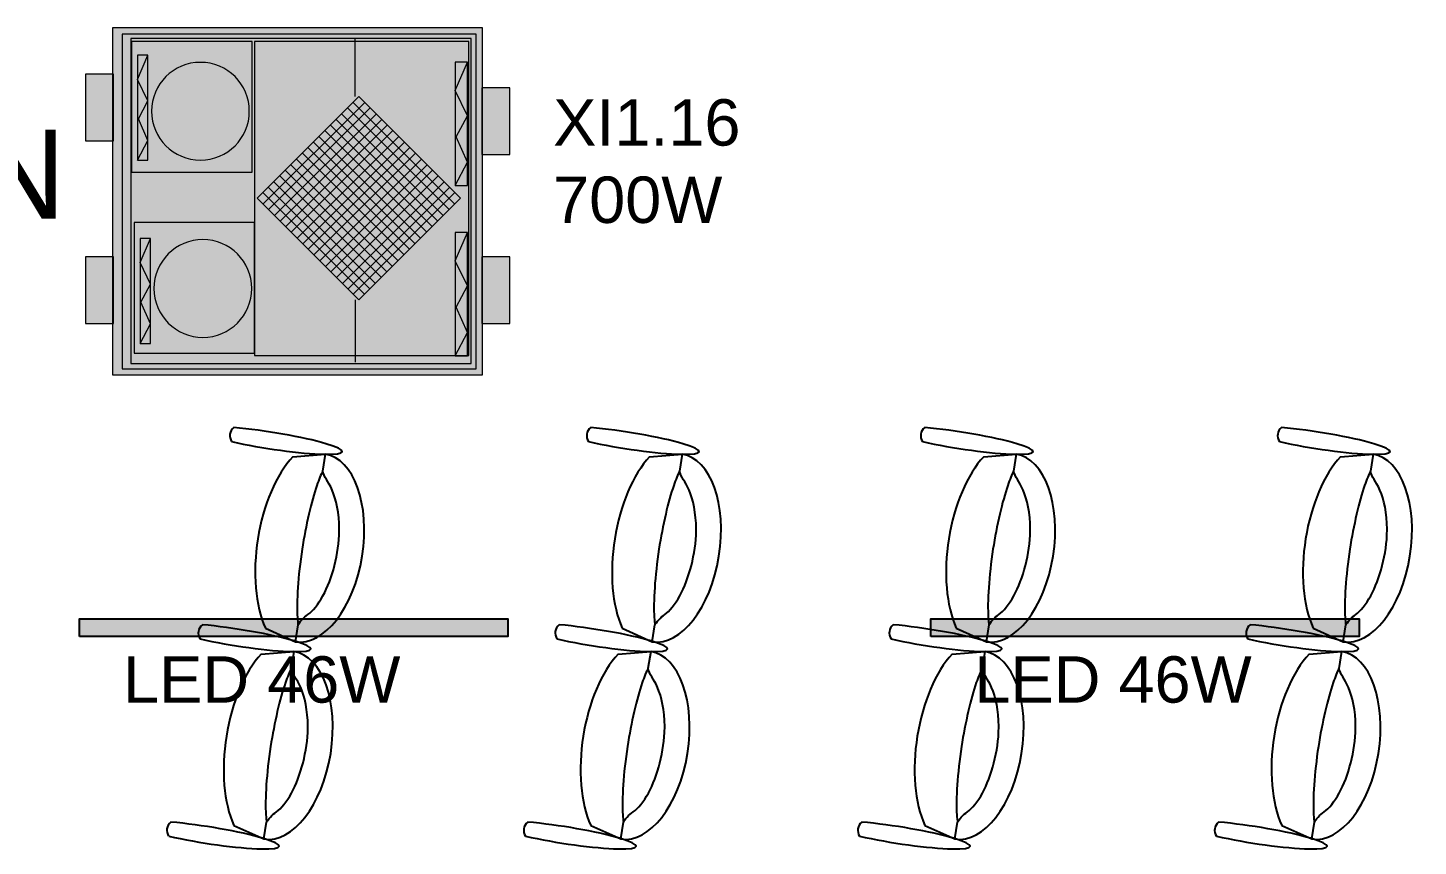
# Model space of a CAD drawing. Header units: metres. Extents: x -11 to 85, y -301 to 135.
# Drawn here: x 29.922 to 33.818, y -186.223 to -183.929 of the extents above; entities that cross this region are included whole.
import ezdxf

# ---------------------------------------------------------------- set-up
doc = ezdxf.new("R2010")
doc.units = ezdxf.units.M
doc.header["$LTSCALE"] = 0.036
for name, color, linetype in [('arxitek isogeio', 252, 'Continuous'), ('electext', 20, 'Continuous'), ('Epipla', 252, 'Continuous'), ('hatch color', 252, 'Continuous'), ('HLEK_FL001_SYMBOLS', 230, 'Continuous'), ('SYMBOLA', 160, 'Continuous')]:
    doc.layers.add(name, color=color, linetype=linetype)
doc.layers.add('fan enallaktis', color=162, linetype='Continuous', lineweight=0)
doc.layers.add('fan enallaktis hatch', color=141, linetype='Continuous', lineweight=0)
doc.styles.add('COMU-N', font='arial.ttf')
doc.styles.get("Standard").update_dxf_attribs({"font": 'arial.ttf'})

# ---------------------------------------------------------------- blocks, each defined once
blk = doc.blocks.new('A$C4C174ED7')
at = {"layer": 'Epipla'}
for p, q in [((10.6743, 3.0497), (10.7655, 3.0566)), ((10.7655, 3.0566), (10.758, 3.0092)), ((11.6743, 3.0497), (11.7655, 3.0566)), ((11.7655, 3.0566), (11.758, 3.0092)), ((12.6104, 3.0497), (12.7017, 3.0566)), ((12.7017, 3.0566), (12.6941, 3.0092)), ((13.6104, 3.0497), (13.7017, 3.0566)), ((13.7017, 3.0566), (13.6941, 3.0092)), ((10.6817, 2.5313), (10.6892, 2.5782)), ((11.6817, 2.5313), (11.6892, 2.5782)), ((12.6179, 2.5313), (12.6254, 2.5782)), ((13.6179, 2.5313), (13.6254, 2.5782)), ((10.5976, 2.569), (10.6817, 2.5313)), ((11.5976, 2.569), (11.6817, 2.5313)), ((12.5337, 2.569), (12.6179, 2.5313)), ((13.5337, 2.569), (13.6179, 2.5313)), ((10.5861, 2.4967), (10.6773, 2.5036)), ((10.6773, 2.5036), (10.6697, 2.4562)), ((11.5861, 2.4967), (11.6773, 2.5036)), ((11.6773, 2.5036), (11.6697, 2.4562)), ((12.5222, 2.4967), (12.6135, 2.5036)), ((12.6135, 2.5036), (12.6059, 2.4562)), ((13.5222, 2.4967), (13.6135, 2.5036)), ((13.6135, 2.5036), (13.6059, 2.4562)), ((10.5094, 2.016), (10.5935, 1.9783)), ((10.5935, 1.9783), (10.601, 2.0252)), ((11.5094, 2.016), (11.5935, 1.9783)), ((11.5935, 1.9783), (11.601, 2.0252)), ((12.4455, 2.016), (12.5297, 1.9783)), ((12.5297, 1.9783), (12.5371, 2.0252)), ((13.4455, 2.016), (13.5297, 1.9783)), ((13.5297, 1.9783), (13.5371, 2.0252))]:
    blk.add_line(p, q, dxfattribs=at)
for points in [[(10.5091, 3.1317, 0.397593), (10.503, 3.0922)], [(11.5091, 3.1317, 0.397593), (11.503, 3.0922)], [(12.4453, 3.1317, 0.397593), (12.4391, 3.0922)], [(13.4453, 3.1317, 0.397593), (13.4391, 3.0922)], [(10.4209, 2.5787, 0.397593), (10.4147, 2.5392)], [(11.4209, 2.5787, 0.397593), (11.4147, 2.5392)], [(12.357, 2.5787, 0.397593), (12.3509, 2.5392)], [(13.357, 2.5787, 0.397593), (13.3509, 2.5392)], [(10.3327, 2.0257, 0.397593), (10.3265, 1.9862)], [(11.3327, 2.0257, 0.397593), (11.3265, 1.9862)], [(12.2688, 2.0257, 0.397593), (12.2627, 1.9862)], [(13.2688, 2.0257, 0.397593), (13.2627, 1.9862)]]:
    blk.add_lwpolyline(points, format="xyb", dxfattribs=at)
for centre, major_axis, ratio, start_param, end_param in [((10.6101, 3.0956), (-0.2028, 0.0318), 0.113529, 1.031877, 5.251545), ((11.6101, 3.0956), (-0.2028, 0.0318), 0.113529, 1.031877, 5.251545), ((12.5463, 3.0956), (-0.2028, 0.0318), 0.113529, 1.031877, 5.251545), ((13.5463, 3.0956), (-0.2028, 0.0318), 0.113529, 1.031877, 5.251545), ((10.7236, 2.794), (0.0463, 0.2995), 0.493003, 0.628379, 2.49343), ((10.7236, 2.794), (0.0419, 0.2627), 0.552275, 3.141593, 6.283185), ((11.7236, 2.794), (0.0463, 0.2995), 0.493003, 0.628379, 2.49343), ((11.7236, 2.794), (0.0419, 0.2627), 0.552275, 3.141593, 6.283185), ((12.6598, 2.794), (0.0463, 0.2995), 0.493003, 0.628379, 2.49343), ((12.6598, 2.794), (0.0419, 0.2627), 0.552275, 3.141593, 6.283185), ((13.6598, 2.794), (0.0463, 0.2995), 0.493003, 0.628379, 2.49343), ((13.6598, 2.794), (0.0419, 0.2627), 0.552275, 3.141593, 6.283185), ((10.5219, 2.5426), (-0.2028, 0.0318), 0.113529, 1.031877, 5.251545), ((11.5219, 2.5426), (-0.2028, 0.0318), 0.113529, 1.031877, 5.251545), ((12.4581, 2.5426), (-0.2028, 0.0318), 0.113529, 1.031877, 5.251545), ((13.4581, 2.5426), (-0.2028, 0.0318), 0.113529, 1.031877, 5.251545), ((10.6354, 2.241), (0.0463, 0.2995), 0.493003, 0.628379, 2.49343), ((10.6354, 2.241), (0.0419, 0.2627), 0.552275, 3.141593, 6.283185), ((11.6354, 2.241), (0.0463, 0.2995), 0.493003, 0.628379, 2.49343), ((11.6354, 2.241), (0.0419, 0.2627), 0.552275, 3.141593, 6.283185), ((12.5716, 2.241), (0.0463, 0.2995), 0.493003, 0.628379, 2.49343), ((12.5716, 2.241), (0.0419, 0.2627), 0.552275, 3.141593, 6.283185), ((13.5716, 2.241), (0.0463, 0.2995), 0.493003, 0.628379, 2.49343), ((13.5716, 2.241), (0.0419, 0.2627), 0.552275, 3.141593, 6.283185), ((10.4337, 1.9896), (-0.2028, 0.0318), 0.113529, 1.031877, 5.251545), ((11.4337, 1.9896), (-0.2028, 0.0318), 0.113529, 1.031877, 5.251545), ((12.3698, 1.9896), (-0.2028, 0.0318), 0.113529, 1.031877, 5.251545), ((13.3698, 1.9896), (-0.2028, 0.0318), 0.113529, 1.031877, 5.251545)]:
    blk.add_ellipse(centre, major_axis=major_axis, ratio=ratio, start_param=start_param, end_param=end_param, dxfattribs=at)
for points, knots in [([(10.758, 3.0092), (10.7534, 3.0001), (10.7475, 2.9863), (10.7265, 2.9247), (10.7108, 2.8576), (10.689, 2.7162), (10.6843, 2.6421), (10.6876, 2.5911), (10.6884, 2.5841), (10.6893, 2.5786)], [0.506584, 0.506584, 0.506584, 0.506584, 0.805592, 0.805592, 1.599086, 1.599086, 2.473163, 2.473163, 2.635992, 2.635992, 2.635992, 2.635992]), ([(10.6893, 2.5786), (10.6893, 2.5786), (10.7003, 2.5961), (10.724, 2.6118), (10.7398, 2.628), (10.7807, 2.6953), (10.8013, 2.7658), (10.8065, 2.8749), (10.7994, 2.9171), (10.778, 2.9756), (10.7659, 2.9858), (10.758, 3.0092), (10.758, 3.0092), (10.758, 3.0092)], [3.141593, 3.141593, 3.141593, 3.141593, 3.601272, 3.601272, 4.06095, 4.06095, 4.924473, 4.924473, 5.526258, 5.526258, 6.140896, 6.140896, 6.283185, 6.283185, 6.283185, 6.283185]), ([(11.758, 3.0092), (11.7534, 3.0001), (11.7475, 2.9863), (11.7265, 2.9247), (11.7108, 2.8576), (11.689, 2.7162), (11.6843, 2.6421), (11.6876, 2.5911), (11.6884, 2.5841), (11.6893, 2.5786)], [0.506584, 0.506584, 0.506584, 0.506584, 0.805592, 0.805592, 1.599086, 1.599086, 2.473163, 2.473163, 2.635992, 2.635992, 2.635992, 2.635992]), ([(11.6893, 2.5786), (11.6893, 2.5786), (11.7003, 2.5961), (11.724, 2.6118), (11.7398, 2.628), (11.7807, 2.6953), (11.8013, 2.7658), (11.8065, 2.8749), (11.7994, 2.9171), (11.778, 2.9756), (11.7659, 2.9858), (11.758, 3.0092), (11.758, 3.0092), (11.758, 3.0092)], [3.141593, 3.141593, 3.141593, 3.141593, 3.601272, 3.601272, 4.06095, 4.06095, 4.924473, 4.924473, 5.526258, 5.526258, 6.140896, 6.140896, 6.283185, 6.283185, 6.283185, 6.283185]), ([(12.6941, 3.0092), (12.6896, 3.0001), (12.6837, 2.9863), (12.6626, 2.9247), (12.6469, 2.8576), (12.6251, 2.7162), (12.6204, 2.6421), (12.6238, 2.5911), (12.6246, 2.5841), (12.6254, 2.5786)], [0.506584, 0.506584, 0.506584, 0.506584, 0.805592, 0.805592, 1.599086, 1.599086, 2.473163, 2.473163, 2.635992, 2.635992, 2.635992, 2.635992]), ([(12.6254, 2.5786), (12.6254, 2.5786), (12.6365, 2.5961), (12.6601, 2.6118), (12.676, 2.628), (12.7168, 2.6953), (12.7375, 2.7658), (12.7427, 2.8749), (12.7355, 2.9171), (12.7141, 2.9756), (12.702, 2.9858), (12.6941, 3.0092), (12.6941, 3.0092), (12.6941, 3.0092)], [3.141593, 3.141593, 3.141593, 3.141593, 3.601272, 3.601272, 4.06095, 4.06095, 4.924473, 4.924473, 5.526258, 5.526258, 6.140896, 6.140896, 6.283185, 6.283185, 6.283185, 6.283185]), ([(13.6941, 3.0092), (13.6896, 3.0001), (13.6837, 2.9863), (13.6626, 2.9247), (13.6469, 2.8576), (13.6251, 2.7162), (13.6204, 2.6421), (13.6238, 2.5911), (13.6246, 2.5841), (13.6254, 2.5786)], [0.506584, 0.506584, 0.506584, 0.506584, 0.805592, 0.805592, 1.599086, 1.599086, 2.473163, 2.473163, 2.635992, 2.635992, 2.635992, 2.635992]), ([(13.6254, 2.5786), (13.6254, 2.5786), (13.6365, 2.5961), (13.6601, 2.6118), (13.676, 2.628), (13.7168, 2.6953), (13.7375, 2.7658), (13.7427, 2.8749), (13.7355, 2.9171), (13.7141, 2.9756), (13.702, 2.9858), (13.6941, 3.0092), (13.6941, 3.0092), (13.6941, 3.0092)], [3.141593, 3.141593, 3.141593, 3.141593, 3.601272, 3.601272, 4.06095, 4.06095, 4.924473, 4.924473, 5.526258, 5.526258, 6.140896, 6.140896, 6.283185, 6.283185, 6.283185, 6.283185]), ([(10.6697, 2.4562), (10.6652, 2.4471), (10.6593, 2.4333), (10.6382, 2.3717), (10.6225, 2.3046), (10.6007, 2.1632), (10.596, 2.0891), (10.5994, 2.0381), (10.6002, 2.0311), (10.6011, 2.0256)], [0.506584, 0.506584, 0.506584, 0.506584, 0.805592, 0.805592, 1.599086, 1.599086, 2.473163, 2.473163, 2.635992, 2.635992, 2.635992, 2.635992]), ([(10.6011, 2.0256), (10.6011, 2.0256), (10.6121, 2.0431), (10.6357, 2.0588), (10.6516, 2.075), (10.6925, 2.1422), (10.7131, 2.2128), (10.7183, 2.3219), (10.7111, 2.364), (10.6897, 2.4226), (10.6777, 2.4328), (10.6697, 2.4562), (10.6697, 2.4562), (10.6697, 2.4562)], [3.141593, 3.141593, 3.141593, 3.141593, 3.601272, 3.601272, 4.06095, 4.06095, 4.924473, 4.924473, 5.526258, 5.526258, 6.140896, 6.140896, 6.283185, 6.283185, 6.283185, 6.283185]), ([(11.6697, 2.4562), (11.6652, 2.4471), (11.6593, 2.4333), (11.6382, 2.3717), (11.6225, 2.3046), (11.6007, 2.1632), (11.596, 2.0891), (11.5994, 2.0381), (11.6002, 2.0311), (11.6011, 2.0256)], [0.506584, 0.506584, 0.506584, 0.506584, 0.805592, 0.805592, 1.599086, 1.599086, 2.473163, 2.473163, 2.635992, 2.635992, 2.635992, 2.635992]), ([(11.6011, 2.0256), (11.6011, 2.0256), (11.6121, 2.0431), (11.6357, 2.0588), (11.6516, 2.075), (11.6925, 2.1422), (11.7131, 2.2128), (11.7183, 2.3219), (11.7111, 2.364), (11.6897, 2.4226), (11.6777, 2.4328), (11.6697, 2.4562), (11.6697, 2.4562), (11.6697, 2.4562)], [3.141593, 3.141593, 3.141593, 3.141593, 3.601272, 3.601272, 4.06095, 4.06095, 4.924473, 4.924473, 5.526258, 5.526258, 6.140896, 6.140896, 6.283185, 6.283185, 6.283185, 6.283185]), ([(12.6059, 2.4562), (12.6013, 2.4471), (12.5955, 2.4333), (12.5744, 2.3717), (12.5587, 2.3046), (12.5369, 2.1632), (12.5322, 2.0891), (12.5356, 2.0381), (12.5364, 2.0311), (12.5372, 2.0256)], [0.506584, 0.506584, 0.506584, 0.506584, 0.805592, 0.805592, 1.599086, 1.599086, 2.473163, 2.473163, 2.635992, 2.635992, 2.635992, 2.635992]), ([(12.5372, 2.0256), (12.5372, 2.0256), (12.5483, 2.0431), (12.5719, 2.0588), (12.5878, 2.075), (12.6286, 2.1422), (12.6493, 2.2128), (12.6545, 2.3219), (12.6473, 2.364), (12.6259, 2.4226), (12.6138, 2.4328), (12.6059, 2.4562), (12.6059, 2.4562), (12.6059, 2.4562)], [3.141593, 3.141593, 3.141593, 3.141593, 3.601272, 3.601272, 4.06095, 4.06095, 4.924473, 4.924473, 5.526258, 5.526258, 6.140896, 6.140896, 6.283185, 6.283185, 6.283185, 6.283185]), ([(13.6059, 2.4562), (13.6013, 2.4471), (13.5955, 2.4333), (13.5744, 2.3717), (13.5587, 2.3046), (13.5369, 2.1632), (13.5322, 2.0891), (13.5356, 2.0381), (13.5364, 2.0311), (13.5372, 2.0256)], [0.506584, 0.506584, 0.506584, 0.506584, 0.805592, 0.805592, 1.599086, 1.599086, 2.473163, 2.473163, 2.635992, 2.635992, 2.635992, 2.635992]), ([(13.5372, 2.0256), (13.5372, 2.0256), (13.5483, 2.0431), (13.5719, 2.0588), (13.5878, 2.075), (13.6286, 2.1422), (13.6493, 2.2128), (13.6545, 2.3219), (13.6473, 2.364), (13.6259, 2.4226), (13.6138, 2.4328), (13.6059, 2.4562), (13.6059, 2.4562), (13.6059, 2.4562)], [3.141593, 3.141593, 3.141593, 3.141593, 3.601272, 3.601272, 4.06095, 4.06095, 4.924473, 4.924473, 5.526258, 5.526258, 6.140896, 6.140896, 6.283185, 6.283185, 6.283185, 6.283185])]:
    blk.add_open_spline(points, degree=3, knots=knots, dxfattribs=at)
blk = doc.blocks.new('lampes fthorismou 120')
at = {"layer": 'hatch color'}
blk.add_hatch(color=181, dxfattribs=at).paths.add_polyline_path([(84.1811, -99.2639), (84.1811, -99.2139), (85.3811, -99.2139), (85.3811, -99.2639)])
at = {"layer": 'HLEK_FL001_SYMBOLS'}
blk.add_lwpolyline([(84.1811, -99.2639), (84.1811, -99.2139), (85.3811, -99.2139), (85.3811, -99.2639)], close=True, dxfattribs=at)
blk = doc.blocks.new('gY1_a36')
at = {"layer": 'SYMBOLA', "color": 0}
blk.add_solid([(0.15, 0.075), (0.15, -0.075), (0, 0)], dxfattribs=at)
blk = doc.blocks.new('gY1_a40')
at = {"layer": 'SYMBOLA'}
for points in [[(0.15, 0.075), (0.15, -0.075), (0, 0)], [(0.0099, 0), (0.3099, 0.075), (0.2849, 0)], [(0.3099, -0.075), (0.2849, 0), (0.0099, 0)]]:
    blk.add_solid(points, dxfattribs=at)
blk = doc.blocks.new('fan enallaktis')
at = {"layer": 'fan enallaktis hatch'}
for points in [[(-1.2878, 0.0641), (-0.0609, 0.0641), (-0.0609, 1.2155), (-1.2878, 1.2155), (-1.2878, 1.0449), (-1.2842, 1.0449), (-1.2842, 0.824), (-1.2878, 0.824)], [(-1.2878, 0.439), (-1.2842, 0.439), (-1.2842, 0.2181), (-1.2878, 0.2181), (-1.2878, 0.0641), (-0.0609, 0.0641), (-0.0609, 1.2155), (-1.2878, 1.2155)], [(-1.2878, 0.0641), (-0.0609, 0.0641), (-0.0609, 0.824), (-0.0627, 0.824), (-0.0627, 1.0449), (-0.0609, 1.0449), (-0.0609, 1.2155), (-1.2878, 1.2155)], [(-1.2878, 0.0641), (-0.0609, 0.0641), (-0.0609, 0.263), (-0.0627, 0.263), (-0.0627, 0.4839), (-0.0609, 0.4839), (-0.0609, 1.2155), (-1.2878, 1.2155)], [(-1.2878, 0.0641), (-0.0609, 0.0641), (-0.0609, 0.824), (-0.0627, 0.824), (-0.0627, 1.0449), (-0.0609, 1.0449), (-0.0609, 1.2155), (-1.2878, 1.2155)], [(-1.2878, 0.0641), (-0.0609, 0.0641), (-0.0609, 1.2155), (-1.2878, 1.2155), (-1.2878, 1.0449), (-1.2842, 1.0449), (-1.2842, 0.824), (-1.2878, 0.824)], [(-1.1961, 0.8431), (-1.1619, 0.9144), (-1.1933, 0.9743), (-1.1619, 1.0456), (-1.1961, 1.1112)], [(-1.1619, 1.0456), (-1.1619, 1.1112), (-1.1961, 1.1112)], [(-0.151, 0.8366), (-0.1107, 0.9204), (-0.1476, 0.9909), (-0.1107, 1.0748), (-0.1503, 1.1507), (-0.151, 1.1507)], [(-0.1107, 1.0748), (-0.1107, 1.1507), (-0.1503, 1.1507)], [(-0.8257, 0.9287, 1), (-1.1502, 0.9287, 1)], [(-0.1107, 1.0748), (-0.1476, 0.9909), (-0.1107, 0.9204)], [(-1.2878, 1.0449), (-1.377, 1.0449), (-1.377, 0.824), (-1.2878, 0.824)], [(-1.1933, 0.9743), (-1.1619, 0.9144), (-1.1619, 1.0456)], [(-0.0609, 0.824), (0.0301, 0.824), (0.0301, 1.0449), (-0.0609, 1.0449)], [(-1.1619, 0.9144), (-1.1961, 0.8431), (-1.1619, 0.7633)], [(-0.1107, 0.9204), (-0.151, 0.8366), (-0.1107, 0.7426)], [(-1.1961, 0.7633), (-1.1619, 0.7633), (-1.1961, 0.8431)], [(-0.151, 0.8366), (-0.151, 0.7426), (-0.1107, 0.7426)], [(-0.151, 0.2717), (-0.1107, 0.3556), (-0.1476, 0.426), (-0.1107, 0.5099), (-0.151, 0.5871)], [(-0.1107, 0.5871), (-0.151, 0.5871), (-0.1107, 0.5099)], [(-0.1107, 0.5099), (-0.1476, 0.426), (-0.1107, 0.3556)], [(-0.0609, 0.263), (0.0301, 0.263), (0.0301, 0.4839), (-0.0609, 0.4839)], [(-1.2878, 0.439), (-1.377, 0.439), (-1.377, 0.2181), (-1.2878, 0.2181)], [(-0.1107, 0.1778), (-0.1107, 0.3556), (-0.151, 0.2717)], [(-0.151, 0.1778), (-0.1107, 0.1778), (-0.151, 0.2717)]]:
    blk.add_hatch(color=256, dxfattribs=at).paths.add_polyline_path(points)
h = blk.add_hatch(color=256, dxfattribs=at)
h.paths.add_polyline_path([(-1.2878, 1.0449), (-1.2842, 1.0449), (-1.2842, 0.824), (-1.2878, 0.824), (-1.2878, 0.439), (-1.2842, 0.439), (-1.2842, 0.2181), (-1.2878, 0.2181), (-1.2878, 0.0641), (-0.0609, 0.0641), (-0.0609, 0.263), (-0.0627, 0.263), (-0.0627, 0.4839), (-0.0609, 0.4839), (-0.0609, 0.824), (-0.0627, 0.824), (-0.0627, 1.0449), (-0.0609, 1.0449), (-0.0609, 1.2155), (-1.2878, 1.2155)])
h.paths.add_polyline_path([(-1.2551, 0.0851), (-0.0819, 0.0851), (-0.0819, 1.1956), (-1.2551, 1.1956)], flags=16)
h.paths.add_polyline_path([(-1.2265, 1.178), (-0.0987, 1.178), (-0.0987, 0.0995), (-1.2265, 0.0995)], flags=0)
h.paths.add_polyline_path([(-1.2161, 1.1431), (-0.8172, 1.1431), (-0.8172, 1.1507), (-0.151, 1.1507), (-0.151, 1.1519), (-0.1058, 1.1519), (-0.1058, 0.1091), (-0.8172, 0.1091), (-0.8172, 0.7097), (-1.2161, 0.7097)], flags=0)
h.paths.add_polyline_path([(-1.1961, 1.1112), (-1.1619, 1.1112), (-1.1619, 0.7633), (-1.1961, 0.7633)], flags=0)
h.paths.add_polyline_path([(-0.8257, 0.9287, -1), (-1.1502, 0.9287, -1)], flags=0)
h.paths.add_polyline_path([(-1.0821, 1.0511), (-0.8379, 0.929), (-1.0821, 0.8069)], flags=0)
h.paths.add_polyline_path([(-1.2243, 0.5433), (-0.825, 0.5433), (-0.825, 0.1098), (-1.2243, 0.1098)], flags=0)
h.paths.add_polyline_path([(-1.2043, 0.5031), (-1.1701, 0.5031), (-1.1701, 0.1552), (-1.2043, 0.1552)], flags=0)
h.paths.add_polyline_path([(-0.8339, 0.3409, -1), (-1.1583, 0.3409, -1)], flags=0)
h.paths.add_polyline_path([(-0.4706, 0.966), (-0.1336, 0.629), (-0.4706, 0.292), (-0.8077, 0.629)], flags=0)
h.paths.add_polyline_path([(-0.7696, 0.6299), (-0.4704, 0.9291), (-0.1713, 0.6299), (-0.4704, 0.3308)], flags=0)
h.paths.add_polyline_path([(-0.7338, 0.6309), (-0.4704, 0.8942), (-0.2071, 0.6309), (-0.4704, 0.3676)], flags=0)
h.paths.add_polyline_path([(-0.6954, 0.6324), (-0.4704, 0.8574), (-0.2455, 0.6324), (-0.4704, 0.4075)], flags=0)
h.paths.add_polyline_path([(-0.657, 0.6309), (-0.4704, 0.8175), (-0.2838, 0.6309), (-0.4704, 0.4443)], flags=0)
h.paths.add_polyline_path([(-0.6204, 0.6307), (-0.4704, 0.7807), (-0.3205, 0.6307), (-0.4704, 0.4807)], flags=0)
h.paths.add_polyline_path([(-0.5838, 0.6309), (-0.4704, 0.7442), (-0.3571, 0.6309), (-0.4704, 0.5176)], flags=0)
h.paths.add_polyline_path([(-0.5454, 0.6324), (-0.4704, 0.7074), (-0.3955, 0.6324), (-0.4704, 0.5574)], flags=0)
h.paths.add_polyline_path([(-0.5071, 0.6309), (-0.4704, 0.6675), (-0.4338, 0.6309), (-0.4704, 0.5943)], flags=0)
h.paths.add_polyline_path([(-0.9019, 0.4626), (-0.9019, 0.2185), (-1.1461, 0.3405)], flags=0)
h.paths.add_polyline_path([(-0.151, 0.5871), (-0.1107, 0.5871), (-0.1107, 0.1778), (-0.151, 0.1778)], flags=0)
h = blk.add_hatch(color=256, dxfattribs=at)
h.paths.add_polyline_path([(-1.2161, 0.7097), (-1.2161, 1.1431), (-0.8172, 1.1431), (-0.8172, 1.1507), (-0.151, 1.1507), (-0.151, 1.1519), (-0.1107, 1.1519), (-0.1107, 1.1507), (-0.1058, 1.1507), (-0.1058, 0.1091), (-0.4829, 0.1091), (-0.4829, 0.0995), (-0.0987, 0.0995), (-0.0987, 1.178), (-1.2265, 1.178), (-1.2265, 0.0995), (-0.4829, 0.0995), (-0.4829, 0.1091), (-0.8172, 0.1091), (-0.8172, 0.7097)])
h.paths.add_polyline_path([(-0.825, 0.5433), (-0.825, 0.1098), (-1.2243, 0.1098), (-1.2243, 0.5433)], flags=16)
h.paths.add_polyline_path([(-1.1701, 0.5031), (-1.1701, 0.1552), (-1.2043, 0.1552), (-1.2043, 0.5031)], flags=0)
h.paths.add_polyline_path([(-0.8339, 0.3409, -1), (-1.1583, 0.3409, -1)], flags=0)
h.paths.add_polyline_path([(-0.9019, 0.4626), (-0.9019, 0.2185), (-1.1461, 0.3405)], flags=0)
h = blk.add_hatch(color=256, dxfattribs=at)
h.paths.add_polyline_path([(-0.8172, 0.1091), (-0.1058, 0.1091), (-0.1058, 1.1507), (-0.8168, 1.1507), (-0.8168, 0.7097), (-0.8172, 0.7097)])
h.paths.add_polyline_path([(-0.8257, 0.9287, 1), (-1.1502, 0.9287, 1)])
h.paths.add_polyline_path([(-0.8379, 0.929), (-1.0821, 0.8069), (-1.0821, 1.0511)], flags=16)
h.paths.add_polyline_path([(-1.1619, 1.1112), (-1.1619, 0.7633), (-1.1961, 0.7633), (-1.1961, 1.1112)])
h = blk.add_hatch(color=256, dxfattribs=at)
h.paths.add_polyline_path([(-0.8168, 1.1507), (-0.8168, 0.7097), (-0.8172, 0.7097), (-0.8172, 0.1091), (-0.1058, 0.1091), (-0.1058, 0.7426), (-0.151, 0.7426), (-0.151, 1.1507)])
h.paths.add_polyline_path([(-0.4706, 0.966), (-0.1336, 0.629), (-0.4706, 0.292), (-0.8077, 0.629)], flags=16)
h.paths.add_polyline_path([(-0.4704, 0.9291), (-0.1713, 0.6299), (-0.4704, 0.3308), (-0.7696, 0.6299)], flags=0)
h.paths.add_polyline_path([(-0.4704, 0.8942), (-0.2071, 0.6309), (-0.4704, 0.3676), (-0.7338, 0.6309)], flags=0)
h.paths.add_polyline_path([(-0.2455, 0.6324), (-0.4704, 0.4075), (-0.6954, 0.6324), (-0.4704, 0.8574)], flags=0)
h.paths.add_polyline_path([(-0.2838, 0.6309), (-0.4704, 0.4443), (-0.657, 0.6309), (-0.4704, 0.8175)], flags=0)
h.paths.add_polyline_path([(-0.3205, 0.6307), (-0.4704, 0.4807), (-0.6204, 0.6307), (-0.4704, 0.7807)], flags=0)
h.paths.add_polyline_path([(-0.3571, 0.6309), (-0.4704, 0.5176), (-0.5838, 0.6309), (-0.4704, 0.7442)], flags=0)
h.paths.add_polyline_path([(-0.3955, 0.6324), (-0.4704, 0.5574), (-0.5454, 0.6324), (-0.4704, 0.7074)], flags=0)
h.paths.add_polyline_path([(-0.4338, 0.6309), (-0.4704, 0.5943), (-0.5071, 0.6309), (-0.4704, 0.6675)], flags=0)
h.paths.add_polyline_path([(-0.151, 0.5871), (-0.1107, 0.5871), (-0.1107, 0.1778), (-0.151, 0.1778)], flags=16)
h = blk.add_hatch(color=256, dxfattribs=at)
h.paths.add_polyline_path([(-1.2243, 0.1098), (-0.825, 0.1098), (-0.825, 0.5433), (-1.2243, 0.5433)])
h.paths.add_polyline_path([(-0.8339, 0.3409, 1), (-1.1583, 0.3409, 1)], flags=16)
h.paths.add_polyline_path([(-1.1461, 0.3405), (-0.9019, 0.4626), (-0.9019, 0.2185)], flags=0)
at = {"layer": 'fan enallaktis'}
for p, q in [((-0.4829, 0.966), (-0.4829, 1.173)), ((-1.1961, 1.1112), (-1.1619, 1.0456)), ((-0.151, 1.1519), (-0.1107, 1.0748)), ((-0.1107, 1.0748), (-0.1476, 0.9909)), ((-1.1619, 1.0456), (-1.1933, 0.9743)), ((-1.1933, 0.9743), (-1.1619, 0.9144)), ((-0.1476, 0.9909), (-0.1107, 0.9204)), ((-0.7877, 0.6119), (-0.4516, 0.9479)), ((-0.7702, 0.5944), (-0.4342, 0.9305)), ((-0.5057, 0.9295), (-0.1697, 0.5934)), ((-0.4883, 0.947), (-0.1522, 0.6109)), ((-1.1619, 0.9144), (-1.1961, 0.8431)), ((-0.7518, 0.576), (-0.4157, 0.9121)), ((-0.7319, 0.5561), (-0.3958, 0.8921)), ((-0.5441, 0.8912), (-0.208, 0.5551)), ((-0.5241, 0.9111), (-0.1881, 0.575)), ((-0.1107, 0.9204), (-0.151, 0.8366)), ((-1.1961, 0.8431), (-1.1619, 0.7633)), ((-0.7135, 0.5376), (-0.3774, 0.8737)), ((-0.6953, 0.5194), (-0.3592, 0.8555)), ((-0.6768, 0.501), (-0.3408, 0.8371)), ((-0.5991, 0.8361), (-0.2631, 0.5)), ((-0.5807, 0.8545), (-0.2446, 0.5185)), ((-0.5625, 0.8727), (-0.2264, 0.5367)), ((-0.151, 0.8366), (-0.1107, 0.7426)), ((-0.6569, 0.4811), (-0.3208, 0.8171)), ((-0.6385, 0.4627), (-0.3024, 0.7987)), ((-0.6375, 0.7978), (-0.3014, 0.4617)), ((-0.6191, 0.8162), (-0.283, 0.4801)), ((-0.6941, 0.7412), (-0.358, 0.4051)), ((-0.6741, 0.7611), (-0.338, 0.4251)), ((-0.6557, 0.7795), (-0.3196, 0.4435)), ((-0.6203, 0.4444), (-0.2842, 0.7805)), ((-0.6019, 0.426), (-0.2658, 0.7621)), ((-0.5819, 0.4061), (-0.2458, 0.7422)), ((-0.7307, 0.7046), (-0.3946, 0.3685)), ((-0.7125, 0.7228), (-0.3764, 0.3867)), ((-0.5635, 0.3877), (-0.2274, 0.7237)), ((-0.5453, 0.3695), (-0.2092, 0.7055)), ((-0.7875, 0.6478), (-0.4514, 0.3117)), ((-0.7691, 0.6662), (-0.433, 0.3301)), ((-0.7491, 0.6861), (-0.413, 0.3501)), ((-0.5269, 0.351), (-0.1908, 0.6871)), ((-0.5069, 0.3311), (-0.1708, 0.6672)), ((-0.4885, 0.3127), (-0.1524, 0.6488)), ((-0.151, 0.5871), (-0.1107, 0.5099)), ((-0.1107, 0.5099), (-0.1476, 0.426)), ((-1.2043, 0.5031), (-1.1701, 0.4376)), ((-1.1701, 0.4376), (-1.2014, 0.3663)), ((-0.1476, 0.426), (-0.1107, 0.3556)), ((-1.2014, 0.3663), (-1.1701, 0.3064)), ((-0.1107, 0.3556), (-0.151, 0.2717)), ((-1.1701, 0.3064), (-1.2043, 0.2351)), ((-0.4829, 0.292), (-0.4829, 0.0996)), ((-1.2043, 0.2351), (-1.1701, 0.1552)), ((-0.151, 0.2717), (-0.1107, 0.1778))]:
    blk.add_line(p, q, dxfattribs=at)
for points in [[(-1.2878, 1.2155), (-0.0609, 1.2155), (-0.0609, 0.0641), (-1.2878, 0.0641)], [(-1.2551, 1.1956), (-0.0819, 1.1956), (-0.0819, 0.0851), (-1.2551, 0.0851)], [(-1.2265, 1.178), (-0.0987, 1.178), (-0.0987, 0.0995), (-1.2265, 0.0995)], [(-1.2161, 1.1431), (-0.8168, 1.1431), (-0.8168, 0.7097), (-1.2161, 0.7097)], [(-1.1961, 1.1112), (-1.1619, 1.1112), (-1.1619, 0.7633), (-1.1961, 0.7633)], [(-0.8172, 1.1507), (-0.1058, 1.1507), (-0.1058, 0.1091), (-0.8172, 0.1091)], [(-0.151, 1.1519), (-0.1107, 1.1519), (-0.1107, 0.7426), (-0.151, 0.7426)], [(-1.377, 1.0449), (-1.2842, 1.0449), (-1.2842, 0.824), (-1.377, 0.824)], [(-0.0627, 1.0449), (0.0301, 1.0449), (0.0301, 0.824), (-0.0627, 0.824)], [(-0.4706, 0.292), (-0.1336, 0.629), (-0.4706, 0.966), (-0.8077, 0.629)], [(-0.151, 0.5871), (-0.1107, 0.5871), (-0.1107, 0.1778), (-0.151, 0.1778)], [(-1.2243, 0.5433), (-0.825, 0.5433), (-0.825, 0.1098), (-1.2243, 0.1098)], [(-1.2043, 0.5031), (-1.1701, 0.5031), (-1.1701, 0.1552), (-1.2043, 0.1552)], [(-0.0627, 0.4839), (0.0301, 0.4839), (0.0301, 0.263), (-0.0627, 0.263)], [(-1.377, 0.439), (-1.2842, 0.439), (-1.2842, 0.2181), (-1.377, 0.2181)]]:
    blk.add_lwpolyline(points, close=True, dxfattribs=at)
for centre in [(-0.9879, 0.9287), (-0.9961, 0.3409)]:
    blk.add_circle(centre, 0.1622, dxfattribs=at)
at = {"layer": 'fan enallaktis', "xscale": 1.627830749999999, "yscale": 1.627830749999999, "zscale": 1.627830749999999, "rotation": 180}
blk.add_blockref('gY1_a36', (-0.8379, 0.9298), dxfattribs=at)
at = {"layer": 'fan enallaktis', "color": 240}
for p, xscale, yscale, zscale, rotation in [((-0.6305, 0.8287), 0.5471699999999997, 0.5471699999999997, 0.5471699999999997, 139.998246099921), ((-0.3247, 0.8385), 0.5471699999999998, 0.5471699999999998, 0.5471699999999998, 46.90418803826589), ((-0.7718, 0.3355), 0.5471699999999998, 0.5471699999999998, 0.5471699999999998, 41.27729920653211), ((-0.1746, 0.3136), 0.5471699999999999, 0.5471699999999999, 0.5471699999999999, 142.2600130889486)]:
    blk.add_blockref('gY1_a40', p, dxfattribs=dict(at, xscale=xscale, yscale=yscale, zscale=zscale, rotation=rotation))
at = {"layer": 'fan enallaktis', "xscale": 1.627830749999999, "yscale": 1.627830749999999, "zscale": 1.627830749999999}
blk.add_blockref('gY1_a36', (-1.1461, 0.3397), dxfattribs=at)

msp = doc.modelspace()

# ---------------------------------------------------------------- block references
at = {"layer": 'arxitek isogeio'}
msp.add_blockref('A$C4C174ED7', (19.9899, -188.1806), dxfattribs=at)
at = {"layer": 'fan enallaktis', "xscale": -0.8449999999938882, "yscale": 0.845000000030268, "zscale": 0.8450000000000001, "rotation": 180}
msp.add_blockref('fan enallaktis', (31.2471, -183.8745), dxfattribs=at)
at = {"layer": 'HLEK_FL001_SYMBOLS'}
for p in [(-54.1142, -86.3713), (-51.7285, -86.3713)]:
    msp.add_blockref('lampes fthorismou 120', p, dxfattribs=at)

# ---------------------------------------------------------------- texts
at = {"layer": 'arxitek isogeio', "style": 'COMU-N'}
msp.add_text('ΑΙΘΟΥΣΑ ΠΟΛΛΑΠΛΩΝ ΧΡΗΣΕΩΝ', height=0.25, dxfattribs=at).set_placement((24.3776, -184.4638))
at = {"layer": 'electext'}
for p in [(30.1888, -185.8202), (32.5744, -185.8202)]:
    msp.add_text('LED 46W', height=0.13, dxfattribs=at).set_placement(p)
at = {"layer": 'HLEK_FL001_SYMBOLS', "insert": (31.3938, -184.1289), "char_height": 0.13, "attachment_point": 1, "style": 'COMU-N'}
msp.add_mtext_dynamic_manual_height_columns('{\\C143;\\c14659450;ΧΙ1.16\\P700W}', width=0.495006, gutter_width=0.65, heights=[0], dxfattribs=at)

doc.saveas('drawing.dxf')
